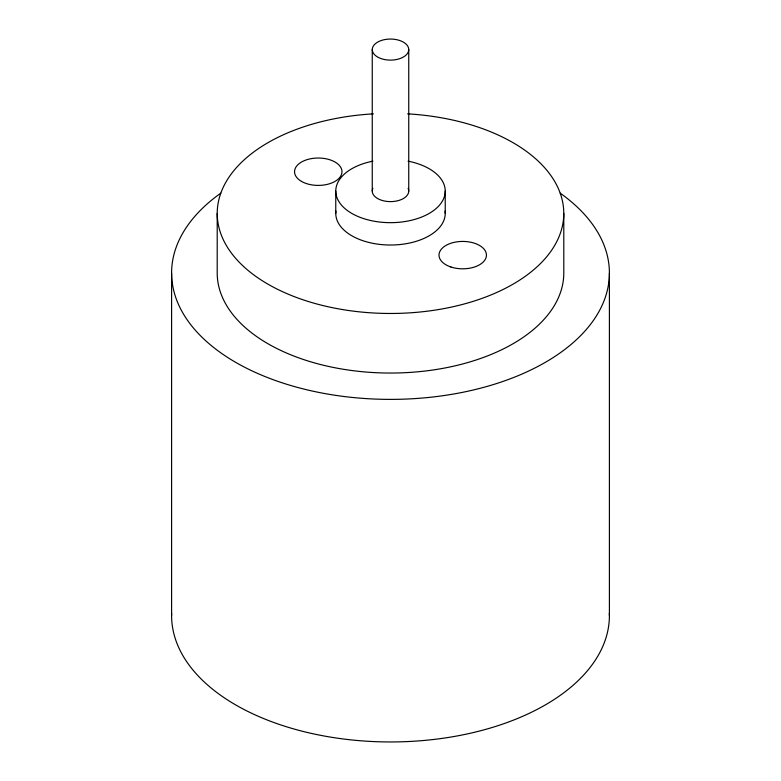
<?xml version="1.0" encoding="UTF-8"?>
<svg xmlns="http://www.w3.org/2000/svg" width="781" height="781" viewBox="0 0 781 781"><rect width="100%" height="100%" fill="white"/><g stroke="black" fill="none" stroke-linecap="round" stroke-linejoin="round"><path stroke-width="1.17" d="M609.405 272.999L609.405 615.565M563.794 213.418L563.794 272.999A173.294 100.056 0 0 1 390.5 373.045A173.294 100.056 0 0 1 217.206 272.999L217.206 213.418M445.229 191.081L445.229 213.418M408.746 49.584A18.246 10.534 0 0 1 381.382 58.702A18.246 10.534 0 0 1 381.382 40.466A18.246 10.534 0 0 1 408.746 49.584L408.746 191.081M372.254 49.584L372.254 191.081M335.771 191.081L335.771 213.418M171.595 272.999L171.595 615.565M407.614 113.86A173.294 100.056 0 0 1 537.64 266.272A173.294 100.056 0 0 1 243.36 266.272A173.294 100.056 0 0 1 373.386 113.86M445.072 211.065A54.729 31.591 0 0 1 390.5 245.019A54.729 31.591 0 0 1 335.928 211.065M408.121 188.348A18.246 10.534 0 0 1 390.5 201.615A18.246 10.534 0 0 1 372.879 188.348M609.365 613.231A218.905 126.385 0 0 1 390.5 741.95A218.905 126.385 0 0 1 171.635 613.231M408.072 161.159A54.729 31.591 0 0 1 434.636 209.757A54.729 31.591 0 0 1 346.364 209.757A54.729 31.591 0 0 1 372.928 161.159M560.192 193.161A218.905 126.385 0 0 1 539.954 365.342A218.905 126.385 0 0 1 241.046 365.342A218.905 126.385 0 0 1 220.808 193.161M301.495 181.397A23.713 13.687 0 0 0 341.17 175.256A23.713 13.687 0 0 0 312.127 158.494A23.713 13.687 0 0 0 301.495 181.397M450.881 266.985A23.713 13.687 0 0 0 486.446 255.123A23.713 13.687 0 0 0 450.881 243.262A23.713 13.687 0 0 0 450.881 266.985"/></g></svg>
